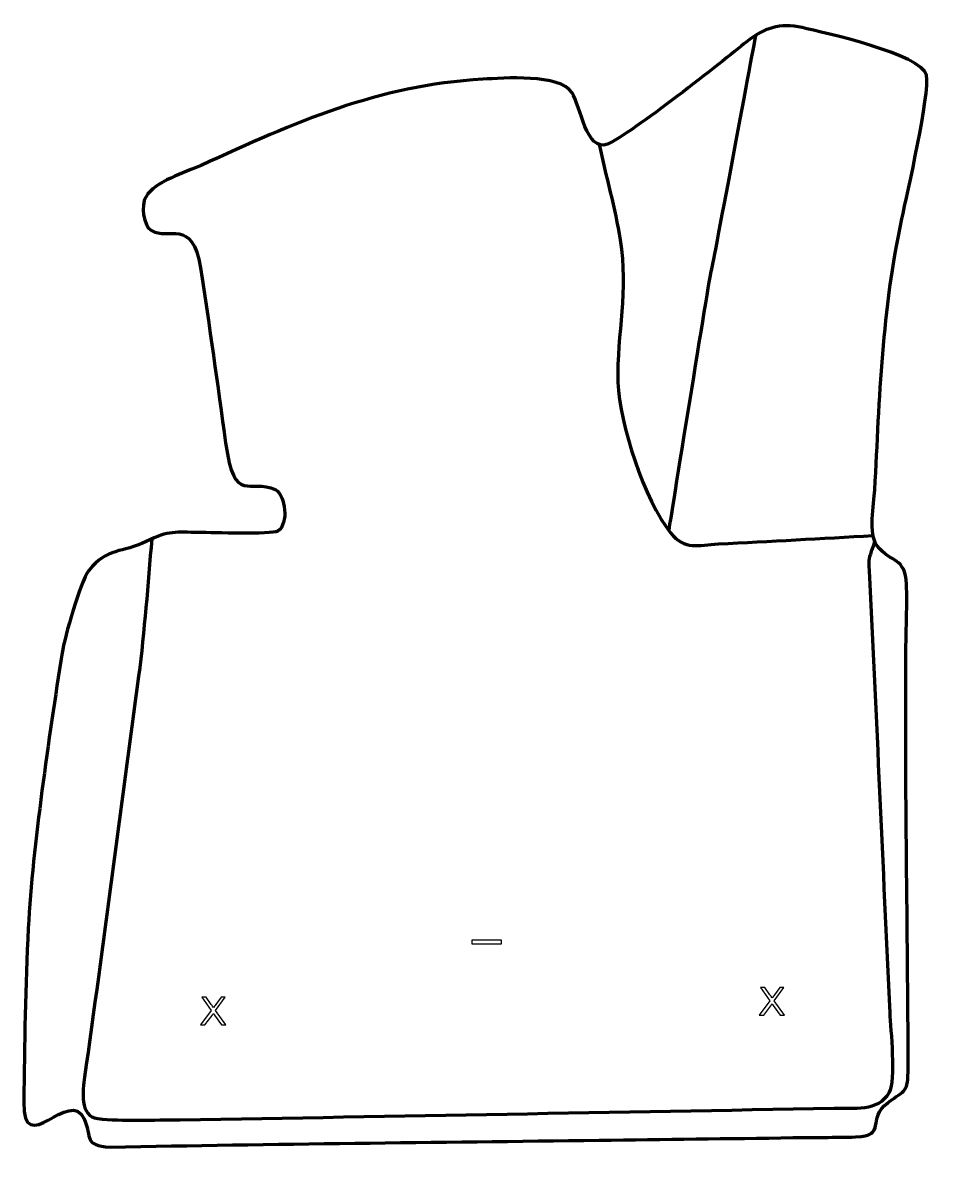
# Model space of a CAD drawing. Header units: millimetres. Extents: x 927 to 1523, y 75 to 823.
import ezdxf

# ---------------------------------------------------------------- set-up
doc = ezdxf.new("R2010")
doc.units = ezdxf.units.MM
doc.header["$MEASUREMENT"] = 0
doc.layers.add('layer 2', color=7, linetype='Continuous')
doc.layers.add('layer 3', color=7, linetype='Continuous')

msp = doc.modelspace()

# ---------------------------------------------------------------- linework, layer by layer
at = {"layer": 'layer 2', "color": 142, "lineweight": 158}
for points, knots in [([(1351.69, 489.0128), (1351.69, 489.0128), (1378.8241, 658.2688), (1379.6179, 660.1209), (1379.6179, 660.1209), (1380.4117, 661.973), (1408.8459, 814.5996), (1408.8459, 814.5996)], [0, 0, 0, 0, 0.33333333, 0.33333333, 0.33333333, 0.33333333, 1, 1, 1, 1]), ([(1305.7609, 742.6833), (1310.3023, 722.3769), (1316.2404, 700.4278), (1319.6867, 680.1298), (1319.6867, 680.1298), (1324.9467, 646.4057), (1317.6402, 619.0772), (1318.0174, 586.3948), (1318.0174, 586.3948), (1319.3518, 558.9834), (1335.4985, 508.799), (1352.7771, 487.6139), (1352.7771, 487.6139), (1362.2398, 476.0119), (1370.7954, 479.5316), (1384.2361, 480.2487), (1384.2361, 480.2487), (1418.115, 482.0562), (1451.9675, 483.8774), (1485.842, 485.7835)], [0, 0, 0, 0, 0.16666667, 0.16666667, 0.16666667, 0.16666667, 0.33333333, 0.33333333, 0.33333333, 0.33333333, 0.5, 0.5, 0.5, 0.5, 0.66666667, 0.66666667, 0.66666667, 0.66666667, 1, 1, 1, 1]), ([(1011.8437, 483.6095), (1009.2024, 453.8214), (1007.1154, 422.9248), (1003.1743, 393.3912), (1003.1743, 393.3912), (991.4532, 305.5566), (980.0314, 217.6854), (967.6251, 129.9435), (967.6251, 129.9435), (966.4224, 121.4421), (964.2325, 104.1961), (976.3949, 102.7915), (976.3949, 102.7915), (992.3757, 100.946), (1013.6522, 102.1183), (1030.4317, 101.9162), (1030.4317, 101.9162), (1173.6843, 104.3974), (1316.9303, 107.0829), (1460.1791, 109.5925), (1460.1791, 109.5925), (1472.8367, 109.8142), (1489.1337, 107.1831), (1496.5833, 120.0156), (1496.5833, 120.0156), (1501.0801, 127.7618), (1497.5365, 161.2324), (1497.0026, 172.2235), (1497.0026, 172.2235), (1492.3872, 269.0173), (1488.2594, 365.8265), (1483.4796, 462.6177), (1483.4796, 462.6177), (1483.0057, 472.2132), (1482.7774, 469.0233), (1486.2246, 479.5803), (1486.2246, 479.5803), (1486.2246, 479.5803), (1486.9472, 481.7933), (1486.9472, 481.7933)], [0, 0, 0, 0, 0.09090909, 0.09090909, 0.09090909, 0.09090909, 0.18181818, 0.18181818, 0.18181818, 0.18181818, 0.27272727, 0.27272727, 0.27272727, 0.27272727, 0.36363636, 0.36363636, 0.36363636, 0.36363636, 0.45454545, 0.45454545, 0.45454545, 0.45454545, 0.54545455, 0.54545455, 0.54545455, 0.54545455, 0.63636364, 0.63636364, 0.63636364, 0.63636364, 0.72727273, 0.72727273, 0.72727273, 0.72727273, 0.81818182, 0.81818182, 0.81818182, 0.81818182, 1, 1, 1, 1])]:
    msp.add_open_spline(points, degree=3, knots=knots, dxfattribs=at)
at = {"layer": 'layer 2', "color": 142}
for points, knots in [([(1222.1214, 217.4766), (1222.1214, 217.4766), (1222.1214, 219.9814), (1222.1214, 219.9814), (1222.1214, 219.9814), (1222.1214, 219.9814), (1241.7006, 219.9814), (1241.7006, 219.9814), (1241.7006, 219.9814), (1241.7006, 219.9814), (1241.7006, 217.4766), (1241.7006, 217.4766), (1241.7006, 217.4766), (1241.7006, 217.4766), (1222.1214, 217.4766), (1222.1214, 217.4766)], [0, 0, 0, 0, 0.2, 0.2, 0.2, 0.2, 0.4, 0.4, 0.4, 0.4, 0.6, 0.6, 0.6, 0.6, 1, 1, 1, 1]), ([(1411.0374, 170.6098), (1411.0374, 170.6098), (1418.0647, 180.0459), (1418.0647, 180.0459), (1418.0647, 180.0459), (1418.0647, 180.0459), (1411.8756, 188.7962), (1411.8756, 188.7962), (1411.8756, 188.7962), (1411.8756, 188.7962), (1414.7415, 188.7962), (1414.7415, 188.7962), (1414.7415, 188.7962), (1414.7415, 188.7962), (1418.0562, 184.1438), (1418.0562, 184.1438), (1418.0562, 184.1438), (1418.7463, 183.1786), (1419.2246, 182.442), (1419.4998, 181.9297), (1419.4998, 181.9297), (1419.9104, 182.5647), (1420.393, 183.2421), (1420.9476, 183.9575), (1420.9476, 183.9575), (1420.9476, 183.9575), (1424.5798, 188.7962), (1424.5798, 188.7962), (1424.5798, 188.7962), (1424.5798, 188.7962), (1427.2172, 188.7962), (1427.2172, 188.7962), (1427.2172, 188.7962), (1427.2172, 188.7962), (1420.901, 180.1517), (1420.901, 180.1517), (1420.901, 180.1517), (1420.901, 180.1517), (1427.6998, 170.6098), (1427.6998, 170.6098), (1427.6998, 170.6098), (1427.6998, 170.6098), (1424.7449, 170.6098), (1424.7449, 170.6098), (1424.7449, 170.6098), (1424.7449, 170.6098), (1420.156, 177.0953), (1420.156, 177.0953), (1420.156, 177.0953), (1419.8935, 177.4636), (1419.6437, 177.8319), (1419.4109, 178.1959), (1419.4109, 178.1959), (1419.0045, 177.5863), (1418.7166, 177.1588), (1418.5388, 176.9175), (1418.5388, 176.9175), (1418.5388, 176.9175), (1413.9287, 170.6098), (1413.9287, 170.6098), (1413.9287, 170.6098), (1413.9287, 170.6098), (1411.0374, 170.6098), (1411.0374, 170.6098)], [0, 0, 0, 0, 0.05882353, 0.05882353, 0.05882353, 0.05882353, 0.11764706, 0.11764706, 0.11764706, 0.11764706, 0.17647059, 0.17647059, 0.17647059, 0.17647059, 0.23529412, 0.23529412, 0.23529412, 0.23529412, 0.29411765, 0.29411765, 0.29411765, 0.29411765, 0.35294118, 0.35294118, 0.35294118, 0.35294118, 0.41176471, 0.41176471, 0.41176471, 0.41176471, 0.47058824, 0.47058824, 0.47058824, 0.47058824, 0.52941176, 0.52941176, 0.52941176, 0.52941176, 0.58823529, 0.58823529, 0.58823529, 0.58823529, 0.64705882, 0.64705882, 0.64705882, 0.64705882, 0.70588235, 0.70588235, 0.70588235, 0.70588235, 0.76470588, 0.76470588, 0.76470588, 0.76470588, 0.82352941, 0.82352941, 0.82352941, 0.82352941, 0.88235294, 0.88235294, 0.88235294, 0.88235294, 1, 1, 1, 1]), ([(1043.9276, 164.2596), (1043.9276, 164.2596), (1050.9549, 173.6957), (1050.9549, 173.6957), (1050.9549, 173.6957), (1050.9549, 173.6957), (1044.7658, 182.446), (1044.7658, 182.446), (1044.7658, 182.446), (1044.7658, 182.446), (1047.6317, 182.446), (1047.6317, 182.446), (1047.6317, 182.446), (1047.6317, 182.446), (1050.9464, 177.7936), (1050.9464, 177.7936), (1050.9464, 177.7936), (1051.6365, 176.8284), (1052.1148, 176.0918), (1052.39, 175.5795), (1052.39, 175.5795), (1052.8006, 176.2145), (1053.2832, 176.8919), (1053.8378, 177.6073), (1053.8378, 177.6073), (1053.8378, 177.6073), (1057.47, 182.446), (1057.47, 182.446), (1057.47, 182.446), (1057.47, 182.446), (1060.1074, 182.446), (1060.1074, 182.446), (1060.1074, 182.446), (1060.1074, 182.446), (1053.7912, 173.8015), (1053.7912, 173.8015), (1053.7912, 173.8015), (1053.7912, 173.8015), (1060.59, 164.2596), (1060.59, 164.2596), (1060.59, 164.2596), (1060.59, 164.2596), (1057.6351, 164.2596), (1057.6351, 164.2596), (1057.6351, 164.2596), (1057.6351, 164.2596), (1053.0462, 170.7451), (1053.0462, 170.7451), (1053.0462, 170.7451), (1052.7837, 171.1134), (1052.5339, 171.4817), (1052.3011, 171.8457), (1052.3011, 171.8457), (1051.8947, 171.2361), (1051.6068, 170.8086), (1051.429, 170.5673), (1051.429, 170.5673), (1051.429, 170.5673), (1046.8189, 164.2596), (1046.8189, 164.2596), (1046.8189, 164.2596), (1046.8189, 164.2596), (1043.9276, 164.2596), (1043.9276, 164.2596)], [0, 0, 0, 0, 0.05882353, 0.05882353, 0.05882353, 0.05882353, 0.11764706, 0.11764706, 0.11764706, 0.11764706, 0.17647059, 0.17647059, 0.17647059, 0.17647059, 0.23529412, 0.23529412, 0.23529412, 0.23529412, 0.29411765, 0.29411765, 0.29411765, 0.29411765, 0.35294118, 0.35294118, 0.35294118, 0.35294118, 0.41176471, 0.41176471, 0.41176471, 0.41176471, 0.47058824, 0.47058824, 0.47058824, 0.47058824, 0.52941176, 0.52941176, 0.52941176, 0.52941176, 0.58823529, 0.58823529, 0.58823529, 0.58823529, 0.64705882, 0.64705882, 0.64705882, 0.64705882, 0.70588235, 0.70588235, 0.70588235, 0.70588235, 0.76470588, 0.76470588, 0.76470588, 0.76470588, 0.82352941, 0.82352941, 0.82352941, 0.82352941, 0.88235294, 0.88235294, 0.88235294, 0.88235294, 1, 1, 1, 1])]:
    msp.add_open_spline(points, degree=3, knots=knots, dxfattribs=at)
at = {"layer": 'layer 3', "color": 242, "lineweight": 158}
msp.add_open_spline([(1508.8606, 136.1778), (1508.7605, 119.4316), (1507.3383, 122.1498), (1495.4275, 113.1456), (1495.4275, 113.1456), (1481.4707, 102.5946), (1495.3143, 91.1722), (1474.3648, 90.7033), (1474.3648, 90.7033), (1460.715, 90.3978), (1446.8727, 90.4308), (1433.1949, 90.2457), (1433.1949, 90.2457), (1390.7441, 89.5844), (1348.2976, 89.1679), (1305.8486, 88.5826), (1305.8486, 88.5826), (1198.8503, 87.0706), (1091.5997, 86.2859), (984.6428, 83.9877), (984.6428, 83.9877), (966.5042, 85.3363), (972.8724, 90.0305), (967.4861, 102.5187), (967.4861, 102.5187), (958.204, 124.0397), (927.0586, 75.3955), (927.6791, 113.598), (927.6791, 113.598), (928.3849, 151.4468), (928.6321, 190.1513), (930.6541, 227.8982), (930.6541, 227.8982), (933.7443, 283.1629), (944.2385, 352.7954), (952.864, 408.6788), (952.864, 408.6788), (954.6834, 419.3636), (964.6372, 454.6254), (970.4068, 462.791), (970.4068, 462.791), (982.6828, 478.2688), (992.3861, 474.0435), (1008.1813, 481.8685), (1008.1813, 481.8685), (1023.4256, 489.4207), (1026.9411, 487.8458), (1043.3432, 487.7875), (1043.3432, 487.7875), (1051.4742, 487.7193), (1090.0852, 486.4023), (1094.6196, 488.6868), (1094.6196, 488.6868), (1102.1385, 493.7907), (1099.6401, 511.7849), (1093.2754, 515.8587), (1093.2754, 515.8587), (1075.8334, 524.1935), (1066.188, 504.8651), (1060.4006, 546.6126), (1060.4006, 546.6126), (1055.081, 584.9867), (1049.7683, 623.4481), (1043.8487, 661.727), (1043.8487, 661.727), (1038.7293, 694.8313), (1022.5915, 679.6191), (1011.6593, 686.1245), (1011.6593, 686.1245), (1006.0649, 689.4536), (1004.7715, 702.856), (1007.8477, 708.1426), (1007.8477, 708.1426), (1013.8292, 718.4218), (1033.6608, 724.3026), (1044.3162, 728.9929), (1044.3162, 728.9929), (1106.3684, 757.3348), (1159.8412, 781.4341), (1229.4006, 785.5728), (1229.4006, 785.5728), (1242.8762, 786.347), (1279.9815, 789.2595), (1288.0437, 776.7008), (1288.0437, 776.7008), (1293.6109, 768.0286), (1297.1529, 737.4821), (1311.3618, 742.9477), (1311.3618, 742.9477), (1327.4248, 750.1127), (1387.1013, 797.4096), (1402.4637, 809.9902), (1402.4637, 809.9902), (1413.8501, 819.3148), (1424.8182, 822.67), (1439.1372, 819.4518), (1439.1372, 819.4518), (1453.3093, 816.2488), (1517.99, 801.9586), (1520.8923, 788.1712), (1520.8923, 788.1712), (1523.3927, 776.2933), (1508.2664, 710.1427), (1504.7225, 693.82), (1504.7225, 693.82), (1491.7284, 633.4397), (1490.1904, 576.9409), (1486.9646, 515.8149), (1486.9646, 515.8149), (1486.2317, 506.1644), (1482.678, 486.9352), (1488.4547, 478.9848), (1488.4547, 478.9848), (1497.8576, 467.2155), (1506.9616, 472.0644), (1507.7519, 453.7143), (1507.7519, 453.7143), (1508.3301, 440.2905), (1507.5106, 424.8641), (1507.4013, 411.1782), (1507.4013, 411.1782), (1506.6666, 319.265), (1508.709, 227.9618), (1508.8606, 136.1778)], degree=3, knots=[0, 0, 0, 0, 0.03125, 0.03125, 0.03125, 0.03125, 0.0625, 0.0625, 0.0625, 0.0625, 0.09375, 0.09375, 0.09375, 0.09375, 0.125, 0.125, 0.125, 0.125, 0.15625, 0.15625, 0.15625, 0.15625, 0.1875, 0.1875, 0.1875, 0.1875, 0.21875, 0.21875, 0.21875, 0.21875, 0.25, 0.25, 0.25, 0.25, 0.28125, 0.28125, 0.28125, 0.28125, 0.3125, 0.3125, 0.3125, 0.3125, 0.34375, 0.34375, 0.34375, 0.34375, 0.375, 0.375, 0.375, 0.375, 0.40625, 0.40625, 0.40625, 0.40625, 0.4375, 0.4375, 0.4375, 0.4375, 0.46875, 0.46875, 0.46875, 0.46875, 0.5, 0.5, 0.5, 0.5, 0.53125, 0.53125, 0.53125, 0.53125, 0.5625, 0.5625, 0.5625, 0.5625, 0.59375, 0.59375, 0.59375, 0.59375, 0.625, 0.625, 0.625, 0.625, 0.65625, 0.65625, 0.65625, 0.65625, 0.6875, 0.6875, 0.6875, 0.6875, 0.71875, 0.71875, 0.71875, 0.71875, 0.75, 0.75, 0.75, 0.75, 0.78125, 0.78125, 0.78125, 0.78125, 0.8125, 0.8125, 0.8125, 0.8125, 0.84375, 0.84375, 0.84375, 0.84375, 0.875, 0.875, 0.875, 0.875, 0.90625, 0.90625, 0.90625, 0.90625, 0.9375, 0.9375, 0.9375, 0.9375, 1, 1, 1, 1], dxfattribs=at)

doc.saveas('drawing.dxf')
